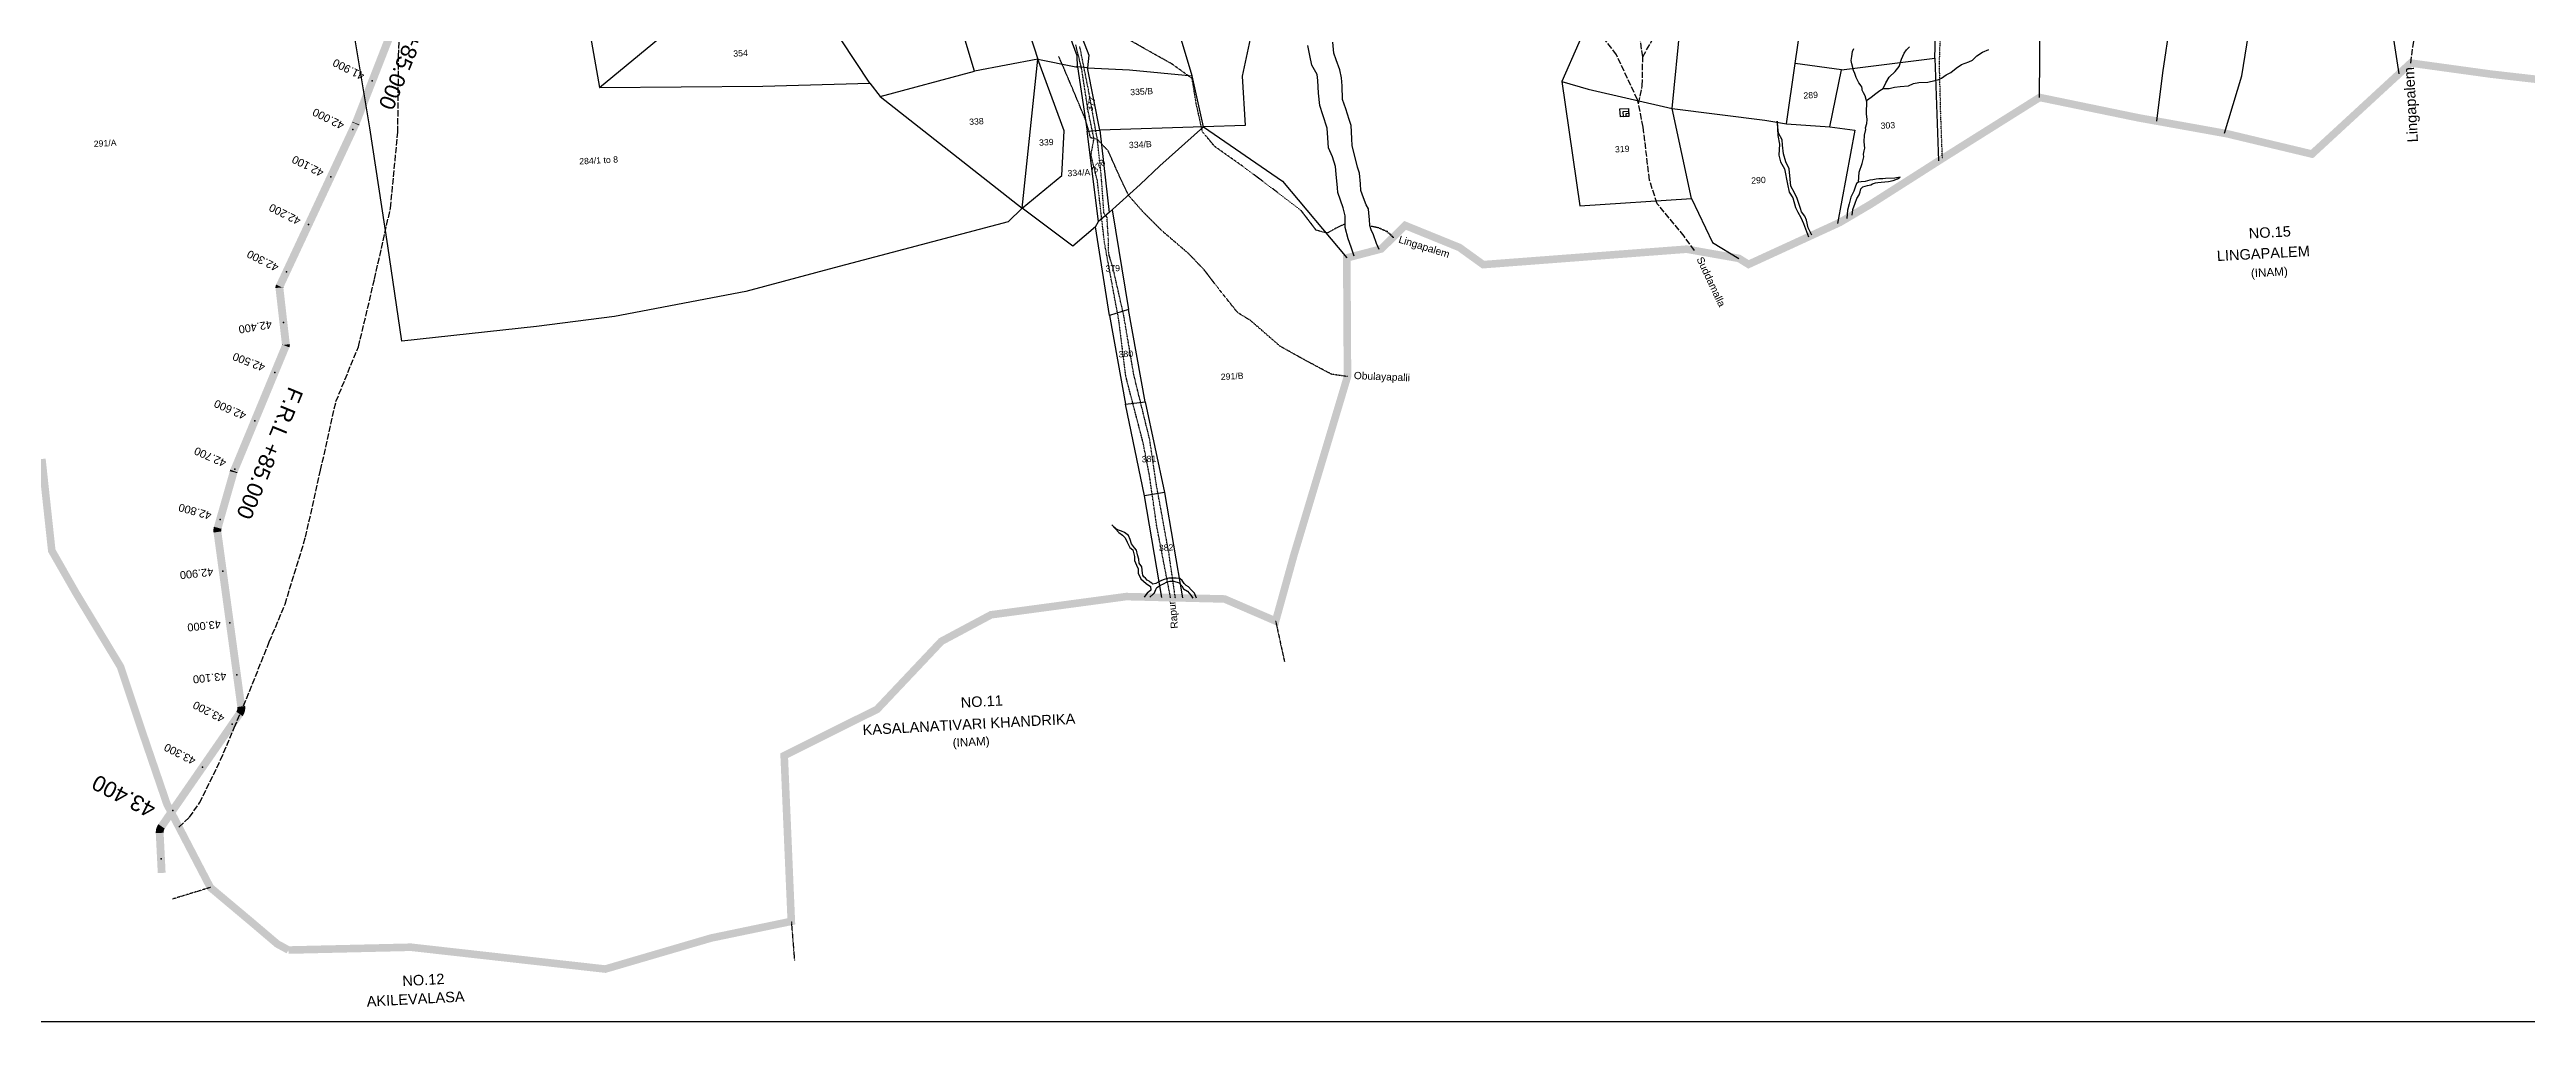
# Model space of a CAD drawing. Header units: inches. Extents: x 333501 to 344855, y 1583704 to 1591724.
# Drawn here: x 337324 to 342054, y 1583704 to 1585560 of the extents above; entities that cross this region are included whole.
import ezdxf

# ---------------------------------------------------------------- set-up
doc = ezdxf.new("R2010")
doc.units = ezdxf.units.IN
doc.header["$MEASUREMENT"] = 0
for name, pattern in [('ACAD_ISO02W100', [15, 12, -3]), ('ACAD_ISO03W100', [30, 12, -18]), ('ACAD_ISO07W100', [3, 0, -3]), ('BORDER', [1.75, 0.5, -0.25, 0.5, -0.25, 0, -0.25])]:
    doc.linetypes.add(name, pattern=pattern)
for name, color, linetype in [('BLOCK', 7, 'Continuous'), ('C LINE COO', 6, 'Continuous'), ('CARTTRACK', 30, 'ACAD_ISO02W100'), ('NALA', 4, 'Continuous'), ('SQUAREWELL', 5, 'Continuous'), ('SURVEY_BND', 7, 'Continuous'), ('SURVEY_NO', 7, 'Continuous')]:
    doc.layers.add(name, color=color, linetype=linetype)
doc.layers.add('FOOTPATH', color=150, linetype='ACAD_ISO07W100', lineweight=30)
doc.layers.add('VILL_BOUNDARY', color=6, linetype='BORDER', lineweight=30)
doc.styles.get("Standard").update_dxf_attribs({"font": 'arial.ttf'})

msp = doc.modelspace()

# ---------------------------------------------------------------- linework, layer by layer
at = {"layer": 'BLOCK', "color": 1, "const_width": 15}
msp.add_lwpolyline([(337538.1, 1583987.8), (337534.3, 1584064.2, -0.164965), (337537.9, 1584076.6), (337686.6, 1584291.6, 0.187265), (337690, 1584305.7), (337644.6, 1584638.9, -0.103513), (337645.1, 1584647), (337675.4, 1584753.2, -0.028809), (337676.1, 1584755.4), (337775, 1584994.3, 0.127162), (337775.3, 1584996.8), (337762.9, 1585105.6, -0.138504), (337763.4, 1585108.3), (337908.3, 1585418.6, 0.01628), (337908.8, 1585419.8), (338022.5, 1585711.1, -0.145915)], format="xyb", dxfattribs=at)
at = {"layer": 'BLOCK', "color": 2}
for p in [(337940.3, 1585500.6), (337903.2, 1585407.7), (337860.9, 1585317.1), (337818.6, 1585226.5), (337776.3, 1585135.9), (337770.5, 1585039.3), (337754.1, 1584943.8), (337715.8, 1584851.4), (337677.6, 1584759), (337649.7, 1584663), (337654.7, 1584564.4), (337668.2, 1584465.3), (337681.7, 1584366.2), (337672.9, 1584271.8), (337616, 1584189.5), (337559.1, 1584107.3), (337536.8, 1584014.7)]:
    msp.add_point(p, dxfattribs=at)
at = {"layer": 'C LINE COO', "color": 0}
msp.add_lwpolyline([(333500.6, 1583704.1), (344855.3, 1583704.1), (344855.3, 1591724), (333500.6, 1591724), (333500.6, 1583704.1)], dxfattribs=at)
at = {"layer": 'CARTTRACK'}
for points in [[(341833.1, 1585534.6), (341861.2, 1585741.1), (341868.8, 1585853.9), (341880.3, 1585979.7), (341889.5, 1586075.8), (341899, 1586138), (341906.8, 1586240.5), (341922.4, 1586291.9), (341951.2, 1586351.7), (341970.3, 1586447.7), (341970, 1586592.3), (341970.7, 1586745.6), (341969.5, 1586914.5), (341951.5, 1586955.5), (341925.2, 1586996), (341913.1, 1587091.4), (341912.9, 1587213.2), (341897, 1587298.9), (341891, 1587419.7), (341902.3, 1587541.2), (341905.4, 1587601.8), (341918.1, 1587628.9)], [(340358.3, 1585456.8), (340365.7, 1585491.1), (340366.5, 1585546.5), (340357.2, 1585611.9), (340328.9, 1585659.5), (340287.4, 1585711.8), (340226.2, 1585783.7), (340164.9, 1585848.7), (340095.9, 1585917.8), (340046.9, 1585969.6), (339969, 1586044.9), (339881.3, 1586138.7), (339805.8, 1586214.6), (339737.1, 1586283.6), (339691, 1586337.4)], [(340465.1, 1585176.4), (340445.6, 1585204), (340394, 1585266), (340379.3, 1585311.2), (340367.3, 1585412.4), (340356.7, 1585464.6), (340316.5, 1585550.5), (340233.6, 1585657.1), (340162.5, 1585747.5), (340064.9, 1585864.4), (339972.4, 1585975.2), (339900.2, 1586067), (339877, 1586102.2), (339759.2, 1586224.9), (339702.3, 1586291.2), (339681.7, 1586315.7)], [(337571.1, 1584075.2), (337591, 1584094.3), (337610.5, 1584121.4), (337650.5, 1584203.5), (337676.8, 1584265.2), (337711.5, 1584348.8), (337743.6, 1584429.1), (337773.7, 1584501.3), (337812.8, 1584628.9), (337841.6, 1584757), (337870.9, 1584888.2), (337914, 1584992.7), (337944.6, 1585122.1), (337975.1, 1585257.7), (337989.1, 1585402.5), (337990.6, 1585547.6), (337997.4, 1585723.6), (337999, 1585800.1)], [(340366.5, 1585546.5), (340397.3, 1585601.1)]]:
    msp.add_lwpolyline(points, dxfattribs=at)
at = {"layer": 'FOOTPATH', "ltscale": 0.002}
for points in [[(340938.8, 1585352.3), (340935.6, 1585435.7), (340933.1, 1585531.8), (340935.6, 1585612.7)], [(339464.7, 1584513.5), (339438.3, 1584650.8), (339424.5, 1584746.8), (339412.5, 1584809.1), (339379.3, 1584936.3), (339366, 1585043.4), (339338.8, 1585189.9), (339324.9, 1585310.3), (339312.8, 1585358.8), (339318.6, 1585390.3), (339307.3, 1585443.4), (339294.8, 1585525), (339283.6, 1585569.4)], [(339473.9, 1584513.3), (339461.6, 1584598.5), (339437.5, 1584730.4), (339424.9, 1584815.6), (339394.5, 1584939.6), (339375.4, 1585052.5), (339354.9, 1585143.1), (339346.7, 1585170.2), (339345.8, 1585202.9), (339343.4, 1585239.9), (339337.6, 1585247.2), (339332.5, 1585318.7), (339325, 1585388.7), (339308.2, 1585482), (339291.3, 1585567)], [(339798.2, 1585227.5), (339782.3, 1585219.9), (339764.1, 1585209.9), (339743.1, 1585215.1), (339713.8, 1585253.4), (339668.7, 1585287.8), (339605.8, 1585335.1), (339548.6, 1585375.6), (339525.5, 1585403.8), (339513.8, 1585456.8), (339505.9, 1585505.2), (339466.9, 1585533.1), (339426, 1585555.9), (339382, 1585580.9)], [(339802.6, 1584935.8), (339772, 1584940.2), (339719.3, 1584968.3), (339674.4, 1584993.4), (339617.8, 1585042.6), (339592.9, 1585057.9), (339555.2, 1585105.2), (339529.6, 1585138.9), (339499, 1585170.8), (339448, 1585214.5), (339413.9, 1585248.5), (339385.2, 1585281), (339370.8, 1585310.7), (339345.7, 1585366.8), (339325, 1585388.7), (339312.1, 1585391.9), (339302.8, 1585425.7), (339280.8, 1585478.4), (339256.9, 1585534.6), (339251.2, 1585547)]]:
    msp.add_lwpolyline(points, dxfattribs=at)
at = {"layer": 'FOOTPATH'}
msp.add_lwpolyline([(339890, 1585202.1), (339878.5, 1585213), (339861.3, 1585220.6), (339845.4, 1585224.1)], dxfattribs=at)
at = {"layer": 'NALA'}
for points in [[(339815.1, 1585166), (339809.7, 1585183.1), (339804.2, 1585198.9), (339798.2, 1585220.3), (339798.2, 1585243), (339794.5, 1585258), (339784.2, 1585287.5), (339783.4, 1585296.2), (339781.3, 1585322.6), (339779.6, 1585337), (339773.7, 1585355.8), (339766.3, 1585372.8), (339765, 1585391.5), (339763.7, 1585410.5), (339755.8, 1585435.9), (339750, 1585453.3), (339747.1, 1585477.1), (339745.8, 1585501), (339744.9, 1585512.9), (339734.5, 1585530.3), (339730.6, 1585548.9), (339727, 1585568.1)], [(339862.9, 1585178.5), (339858.2, 1585190), (339852.4, 1585206.4), (339847.9, 1585215.8), (339845.4, 1585224.1), (339844.5, 1585235.7), (339843.5, 1585247.8), (339842.5, 1585256.2), (339838.2, 1585263.8), (339833.1, 1585277), (339828.2, 1585291.4), (339827.5, 1585303.6), (339825.3, 1585324.3), (339822, 1585335.7), (339817.4, 1585354), (339811.6, 1585376.5), (339810.7, 1585390.6), (339809.4, 1585415.4), (339805.6, 1585426.8), (339799.2, 1585446.9), (339792.8, 1585465), (339792.5, 1585491.1), (339791.5, 1585506.1), (339787.7, 1585521.9), (339780.7, 1585540.6), (339776.6, 1585553.5), (339774.7, 1585574.5)], [(340793.7, 1585462.9), (340802.9, 1585469.7), (340811.5, 1585476.3), (340819.2, 1585482.1), (340825.6, 1585486.1), (340830.7, 1585497.1), (340837.4, 1585507.8), (340848.7, 1585518.2), (340856.4, 1585528), (340860.8, 1585542), (340865.9, 1585553.6), (340870.5, 1585560.1), (340875.6, 1585565.5)], [(340778.8, 1585307.4), (340779.7, 1585326), (340785.8, 1585342.8), (340788.9, 1585355.3), (340788.3, 1585360.5), (340789.2, 1585366.9), (340790.6, 1585371.8), (340789.4, 1585384.3), (340789.8, 1585396.7), (340792.7, 1585407.7), (340792.1, 1585410.8), (340794.7, 1585418.9), (340795, 1585426.8), (340794, 1585437.3), (340793.6, 1585444.9), (340794.5, 1585455.4), (340794.3, 1585460.8), (340793.1, 1585465), (340791.1, 1585472.3), (340787.8, 1585477.6), (340785.5, 1585482.7), (340785.3, 1585486), (340784.7, 1585489.1), (340782.8, 1585491.5), (340781.8, 1585493.5), (340779.4, 1585496.6), (340776.4, 1585501.6), (340773.9, 1585506.8), (340771.8, 1585514.6), (340769, 1585520.4), (340768, 1585526), (340765.9, 1585532.9), (340764.4, 1585539.6), (340766.1, 1585547), (340766.8, 1585556.6), (340769.5, 1585562.3)], [(340825.6, 1585486.1), (340837.3, 1585485.8), (340847.3, 1585488.8), (340857.8, 1585490), (340874.3, 1585491.4), (340883.5, 1585495.6), (340894, 1585497.2), (340910.8, 1585498.3), (340924.2, 1585501.3), (340931.8, 1585503.2), (340937.2, 1585505.6), (340945.8, 1585511.8), (340955, 1585516.6), (340964.9, 1585525), (340975, 1585532), (340989, 1585536.7), (340996.3, 1585540), (341004.3, 1585548.3), (341015.2, 1585555.4), (341027.1, 1585560.7)], [(340689.7, 1585205.7), (340686.2, 1585212.1), (340682.4, 1585219.6), (340679.2, 1585234.5), (340676.1, 1585242), (340669.9, 1585250.4), (340667.7, 1585256.6), (340661.7, 1585276), (340656, 1585286.7), (340649.4, 1585299.5), (340648.1, 1585313.1), (340645.8, 1585332.8), (340639.9, 1585346.2), (340635.2, 1585360.9), (340633.5, 1585378), (340632.5, 1585388.2), (340625.8, 1585400.7), (340622.9, 1585423.3), (340624.3, 1585396.2), (340627.8, 1585379.4), (340626.1, 1585358.4), (340629.8, 1585345.9), (340637.3, 1585332.5), (340643.1, 1585303.1), (340646.2, 1585288.2), (340653.4, 1585276.9), (340658, 1585258.9), (340662.5, 1585249.8), (340668.4, 1585239.4), (340673.4, 1585228.4), (340683, 1585202.7)], [(340766.2, 1585244), (340768, 1585255.2), (340771.9, 1585267.2), (340775.6, 1585275.6), (340779.5, 1585282.8), (340781.5, 1585288.5), (340782.7, 1585294.1), (340786.5, 1585298.3), (340795.4, 1585300.6), (340801.9, 1585301.8), (340805.4, 1585303.7), (340810.9, 1585306), (340815.6, 1585306.6), (340821.8, 1585307.1), (340828.7, 1585307.7), (340836.1, 1585308.5), (340844.9, 1585310.4), (340853, 1585313.4), (340858.1, 1585316.5), (340848.1, 1585314.8), (340830.3, 1585313.9), (340824.8, 1585313.6), (340817.3, 1585313.2), (340812.1, 1585312.9), (340806.2, 1585311.8), (340800.4, 1585310.7), (340791.1, 1585308.4), (340783.9, 1585307.9), (340778.8, 1585307.4), (340775, 1585304.7), (340772.4, 1585297.6), (340769.4, 1585290.2), (340763.8, 1585278.3), (340760.4, 1585265.9), (340757.7, 1585253.8), (340756.1, 1585238)], [(339514.6, 1584512.3), (339510.2, 1584522.2), (339504.3, 1584528.4), (339499.2, 1584533.9), (339494.5, 1584537), (339491, 1584540.8), (339487.2, 1584546), (339482.2, 1584550), (339475.5, 1584550.7), (339461.6, 1584550.7), (339458.8, 1584550.4), (339450.4, 1584547.5), (339445.9, 1584545.8), (339441.2, 1584543.3), (339436.7, 1584540.3), (339431.2, 1584539.3), (339428.7, 1584541.2), (339426, 1584543.3), (339423.9, 1584545), (339420.1, 1584547.2), (339416.7, 1584550.7), (339413.6, 1584553.2), (339411.8, 1584556.2), (339411.2, 1584560.6), (339409.6, 1584572.3), (339404.6, 1584579.6), (339404.2, 1584587.3), (339401.3, 1584595.3), (339399.7, 1584604.5), (339395.6, 1584608.9), (339390.2, 1584616.6), (339387.5, 1584624.7), (339384.5, 1584632.3), (339376.6, 1584637.8), (339370.9, 1584640.3), (339365.6, 1584642.4), (339361.2, 1584644.5), (339352.5, 1584652.6), (339366, 1584637.8), (339373, 1584632.6), (339378.3, 1584627.7), (339382, 1584619.4), (339386.8, 1584609.6), (339392.4, 1584605.1), (339395.6, 1584592), (339395.6, 1584584.6), (339399.6, 1584575.4), (339402.8, 1584568.4), (339403.2, 1584560.2), (339408.2, 1584549.8), (339418.1, 1584540.9), (339426.2, 1584535), (339426.8, 1584528), (339419.9, 1584522.2), (339417.8, 1584518.7), (339414.1, 1584514.7)], [(339425.3, 1584514.5), (339432, 1584520.6), (339434.3, 1584522.8), (339436.4, 1584529.4), (339438.6, 1584532.8), (339445.4, 1584537.6), (339451.5, 1584540.2), (339458.2, 1584543.5), (339463.5, 1584544.9), (339471.1, 1584544.8), (339481.3, 1584542), (339486.2, 1584535.9), (339489.5, 1584530.2), (339496.9, 1584526), (339503.3, 1584518.5), (339507.3, 1584512.5)]]:
    msp.add_lwpolyline(points, dxfattribs=at)
at = {"layer": 'SQUAREWELL'}
for points in [[(340323, 1585447.3), (340339.2, 1585448.1), (340340, 1585432.5), (340323.9, 1585431.6)], [(340329, 1585442.1), (340339.5, 1585442.7), (340340, 1585432.5), (340329.5, 1585431.9)], [(340334.7, 1585438.3), (340339.7, 1585438.6), (340340, 1585432.5), (340335, 1585432.2)]]:
    msp.add_lwpolyline(points, close=True, dxfattribs=at)
at = {"layer": 'SURVEY_BND'}
for points in [[(340603.8, 1586384.2), (340780.4, 1586390.8), (341072.9, 1586395.6), (341201.4, 1586398), (341201.4, 1586398), (341201.4, 1586398), (341201.4, 1586398), (341851.9, 1586424.7), (341839.1, 1586182.7), (341828, 1585993), (341798.8, 1585588.8), (341810.5, 1585513.8)], [(339206.9, 1585883.7), (339224.9, 1585825.1), (339236.7, 1585751.2), (339276.7, 1585632), (339308.5, 1585549.9), (339306.3, 1585525.5), (339285.4, 1585527.4)], [(339181.3, 1585257.4), (339154.8, 1585231.1), (338822.5, 1585143.8), (338653.7, 1585098.5), (338403.1, 1585050.5), (338254.1, 1585031.2), (337996.9, 1585003.5), (337969.8, 1585185.3), (337935.5, 1585410.8), (337892.8, 1585667.7), (337880.8, 1585758.5), (337952, 1585754.8), (338065.9, 1585785.1), (338216.4, 1585817.5), (338311.8, 1585811.4), (338326.8, 1585772.4)], [(339306.3, 1585525.5), (339386.5, 1585521.7), (339506.2, 1585509.9), (339480, 1585597.3), (339325.8, 1585705.2), (339255.1, 1585753), (339243.8, 1585782.3), (339269.9, 1585783.7), (339274, 1585832.6), (339238.6, 1585826), (339224.9, 1585825.1)], [(340422.5, 1585447.7), (340599.7, 1585425.3), (340641.3, 1585418.7), (340657.7, 1585533.7), (340677.6, 1585670.3), (340688.5, 1585778.8)], [(340746.3, 1585521.7), (340924.5, 1585543.9), (340928.9, 1585701.5), (340928, 1585758.1), (340840, 1585767.6)], [(341124.4, 1585468.9), (341126, 1585696.3), (341124.9, 1585735.6), (341097, 1585743.9), (341019, 1585751.6), (340928, 1585758.1)], [(340300, 1585708.1), (340244.7, 1585573.1), (340212.2, 1585499.4), (340262, 1585484.6), (340422.5, 1585447.7), (340438.3, 1585609.7), (340444.1, 1585664.7)], [(341124.9, 1585735.6), (341181.2, 1585730.7), (341388.1, 1585712.5), (341359.3, 1585515.9), (341347.5, 1585423.8)], [(341477.2, 1585400.5), (341510.6, 1585510.5), (341541.8, 1585704.3), (341388.1, 1585712.5)], [(338340.8, 1585676.4), (338374.4, 1585487.8), (338552.4, 1585635.1)], [(339051.1, 1585650), (339172.5, 1585662.3), (339211.6, 1585542.3), (339090.5, 1585518.9)], [(339211.6, 1585542.3), (339283.8, 1585527.6), (339287, 1585527.2), (339286.6, 1585548.4), (339245.8, 1585659.7), (339172.5, 1585662.3)], [(338374.4, 1585487.8), (338686.1, 1585490.2), (338890.5, 1585496.4), (338808.5, 1585620.3)], [(338890.5, 1585496.4), (338910.2, 1585470.7), (339090.5, 1585518.9), (339051.1, 1585650), (338808.5, 1585620.3)], [(339620.5, 1585598.9), (339601.7, 1585509.6), (339607.2, 1585415.3), (339527.9, 1585412.5), (339506.2, 1585509.9)], [(338910.2, 1585470.7), (339181.3, 1585257.4), (339211.6, 1585542.3)], [(339181.3, 1585257.4), (339257, 1585319.9), (339261.7, 1585405.2), (339211.6, 1585542.3)], [(339287, 1585527.2), (339305.4, 1585404.2), (339329.7, 1585406.7)], [(339527.9, 1585412.5), (339329.7, 1585406.7), (339306.3, 1585525.5)], [(340641.3, 1585418.7), (340723.7, 1585412.6), (340746.3, 1585521.7), (340657.7, 1585533.7)], [(340924.5, 1585543.9), (340931.5, 1585347.6)], [(340212.2, 1585499.4), (340246.6, 1585261.6), (340459.7, 1585276.2), (340422.5, 1585447.7)], [(339347.4, 1585249.1), (339327.4, 1585231.7), (339305.4, 1585404.2)], [(339329.7, 1585406.7), (339347.4, 1585249.1), (339407, 1585302.6), (339444, 1585338.5), (339527.9, 1585412.5)], [(339527.9, 1585412.5), (339678.4, 1585309.2), (339801.3, 1585162.4)], [(340723.7, 1585412.6), (340771.5, 1585406.7), (340738.7, 1585228.2)], [(339321.3, 1585221.9), (339278.2, 1585184.7), (339181.3, 1585257.4)], [(339353, 1585254.1), (339384.7, 1585063.8), (339348.3, 1585052.6), (339321.3, 1585221.9), (339327.4, 1585231.7)], [(340459.7, 1585276.2), (340499.6, 1585191.7), (340550.2, 1585161.5)], [(339348.3, 1585052.6), (339379, 1584883.1), (339416.2, 1584887.4), (339384.7, 1585063.8)], [(339416.2, 1584887.4), (339453.3, 1584714.5), (339414.8, 1584707.9), (339379, 1584883.1)], [(339453.3, 1584714.5), (339487.5, 1584513)], [(339447.9, 1584513.9), (339414.8, 1584707.9)]]:
    msp.add_lwpolyline(points, dxfattribs=at)
at = {"layer": 'VILL_BOUNDARY', "color": 6, "linetype": 'ACAD_ISO03W100', "lineweight": -2, "ltscale": 3, "const_width": 14.5}
for points in [[(342286.3, 1585479.2), (341985.2, 1585513.6), (341833.1, 1585534.6), (341644.5, 1585360.8), (341482.7, 1585399.5), (341313.1, 1585430), (341124.4, 1585468.9), (340947.5, 1585357.8), (340802.1, 1585265.2), (340742.9, 1585230.2), (340568.5, 1585150.1), (340550.2, 1585161.5), (340450.2, 1585179.1), (340061.8, 1585149.6), (340016.5, 1585182.3), (339912.7, 1585224.5), (339867.2, 1585179.6), (339801.3, 1585162.4), (339802.6, 1584935.8), (339770.3, 1584827.9), (339700.2, 1584594.6), (339665.4, 1584468.9), (339567.9, 1584511), (339379.9, 1584515.6), (339121.9, 1584480.8), (339027, 1584430.1), (338904.5, 1584300.4), (338726.9, 1584211.8), (338740.5, 1583895.3), (338587.6, 1583863.5), (338385.2, 1583804.2), (338014.2, 1583845.9), (337780.2, 1583840.5)], [(337780.2, 1583840.5), (337758.8, 1583852.2), (337709.7, 1583893.9), (337631, 1583960), (337548, 1584119.6), (337501.9, 1584254.4), (337459.4, 1584381.8), (337374.6, 1584522.1), (337328.2, 1584603.4), (337309.3, 1584778.4)]]:
    msp.add_lwpolyline(points, dxfattribs=at)
at = {"layer": 'VILL_BOUNDARY'}
for points in [[(339665.4, 1584468.9), (339682.4, 1584390.8)], [(337631, 1583960), (337558.5, 1583937.8)], [(338740.5, 1583895.3), (338746.6, 1583819.8)]]:
    msp.add_lwpolyline(points, dxfattribs=at)

# ---------------------------------------------------------------- texts
at = {"layer": 'BLOCK', "color": 1}
for s, rotation, p in [('F.R.L +85.000', 247.6763, (338052.8, 1585700.4)), ('F.R.L +85.000', 247.6763, (337781.4, 1584918.3)), ('43.400', 152.8136, (337529.4, 1584118.1))]:
    msp.add_text(s, height=30, rotation=rotation, dxfattribs=at).set_placement(p)
at = {"layer": 'BLOCK', "color": 0}
for s, rotation, p in [('41.900', 153.1108, (337926.9, 1585514.6)), ('42.000', 153.1108, (337888.2, 1585420.2)), ('42.100', 153.1108, (337849, 1585329.8)), ('42.200', 153.1108, (337805.2, 1585237.9)), ('42.300', 153.1108, (337763, 1585149.1)), ('42.400', 189.2548, (337747.3, 1585043)), ('42.500', 158.9615, (337737.1, 1584959.1)), ('42.600', 156.1279, (337701, 1584866.5)), ('42.700', 156.0839, (337663, 1584776)), ('42.800', 164.3757, (337634.5, 1584676.5)), ('42.900', 185.9687, (337635.8, 1584570.3)), ('43.000', 185.9687, (337650.2, 1584470.4)), ('43.100', 185.9687, (337660.8, 1584371.2)), ('43.200', 152.8136, (337659.7, 1584287.5)), ('43.300', 152.8136, (337604.7, 1584206.8))]:
    msp.add_text(s, height=15, rotation=rotation, dxfattribs=at).set_placement(p)
at = {"layer": 'SURVEY_NO'}
for s, height, rotation, p in [('354', 11.95, 3.0716, (338629.9, 1585546.6)), ('Lingapalem', 19.92, 93.0716, (341846.9, 1585383.7)), ('377', 11.95, 77.9869, (339315.6, 1585441.6)), ('335/B', 11.95, 3.0716, (339388, 1585473)), ('289', 11.95, 3.0716, (340673.6, 1585466.6)), ('338', 11.95, 3.0716, (339080.4, 1585416.4)), ('291/A', 11.95, 3.0716, (337408.6, 1585374.3)), ('339', 11.95, 3.0716, (339213.9, 1585376.6)), ('334/B', 11.95, 3.0716, (339385.5, 1585371.9)), ('319', 11.95, 3.0716, (340313.7, 1585363.7)), ('303', 11.95, 3.0716, (340821, 1585408.8)), ('284/1 to 8', 11.95, 3.0716, (338335.7, 1585340.8)), ('334/A', 11.95, 3.0716, (339268.2, 1585318)), ('378', 11.95, 43.6401, (339321.4, 1585324)), ('290', 11.95, 3.0716, (340573.9, 1585304.1)), ('Lingapalem', 13.94, 342.7675, (339899, 1585192.1)), ('NO.15', 19.92, 3.0716, (341524.3, 1585199.3)), ('379', 11.95, 3.0716, (339340.7, 1585135.8)), ('Suddamalla', 13.94, 295.1823, (340468.9, 1585160.4)), ('LINGAPALEM', 19.92, 3.0716, (341463.4, 1585156.4)), ('(INAM)', 15.94, 3.0716, (341528.3, 1585125.4)), ('380', 11.95, 3.0716, (339365.7, 1584972.3)), ('291/B', 11.95, 3.0716, (339560.9, 1584929.2)), ('Obulayapalli', 13.943, 357.6447, (339814.6, 1584931.1)), ('381', 11.95, 3.0716, (339410, 1584771.8)), ('382', 11.95, 3.0716, (339442.7, 1584602.4)), ('Rapur', 13.94, 96.185, (339479.4, 1584455.1)), ('KASALANATIVARI KHANDRIKA', 19.919, 3.0716, (338877.2, 1584251)), ('NO.11', 19.92, 3.0716, (339064.5, 1584303.3)), ('(INAM)', 15.94, 3.0716, (339049.1, 1584228.4)), ('NO.12', 19.92, 3.0716, (337998.2, 1583771.5)), ('AKILEVALASA', 19.919, 3.0716, (337930.1, 1583732.3))]:
    msp.add_text(s, height=height, rotation=rotation, dxfattribs=at).set_placement(p)

doc.saveas('drawing.dxf')
